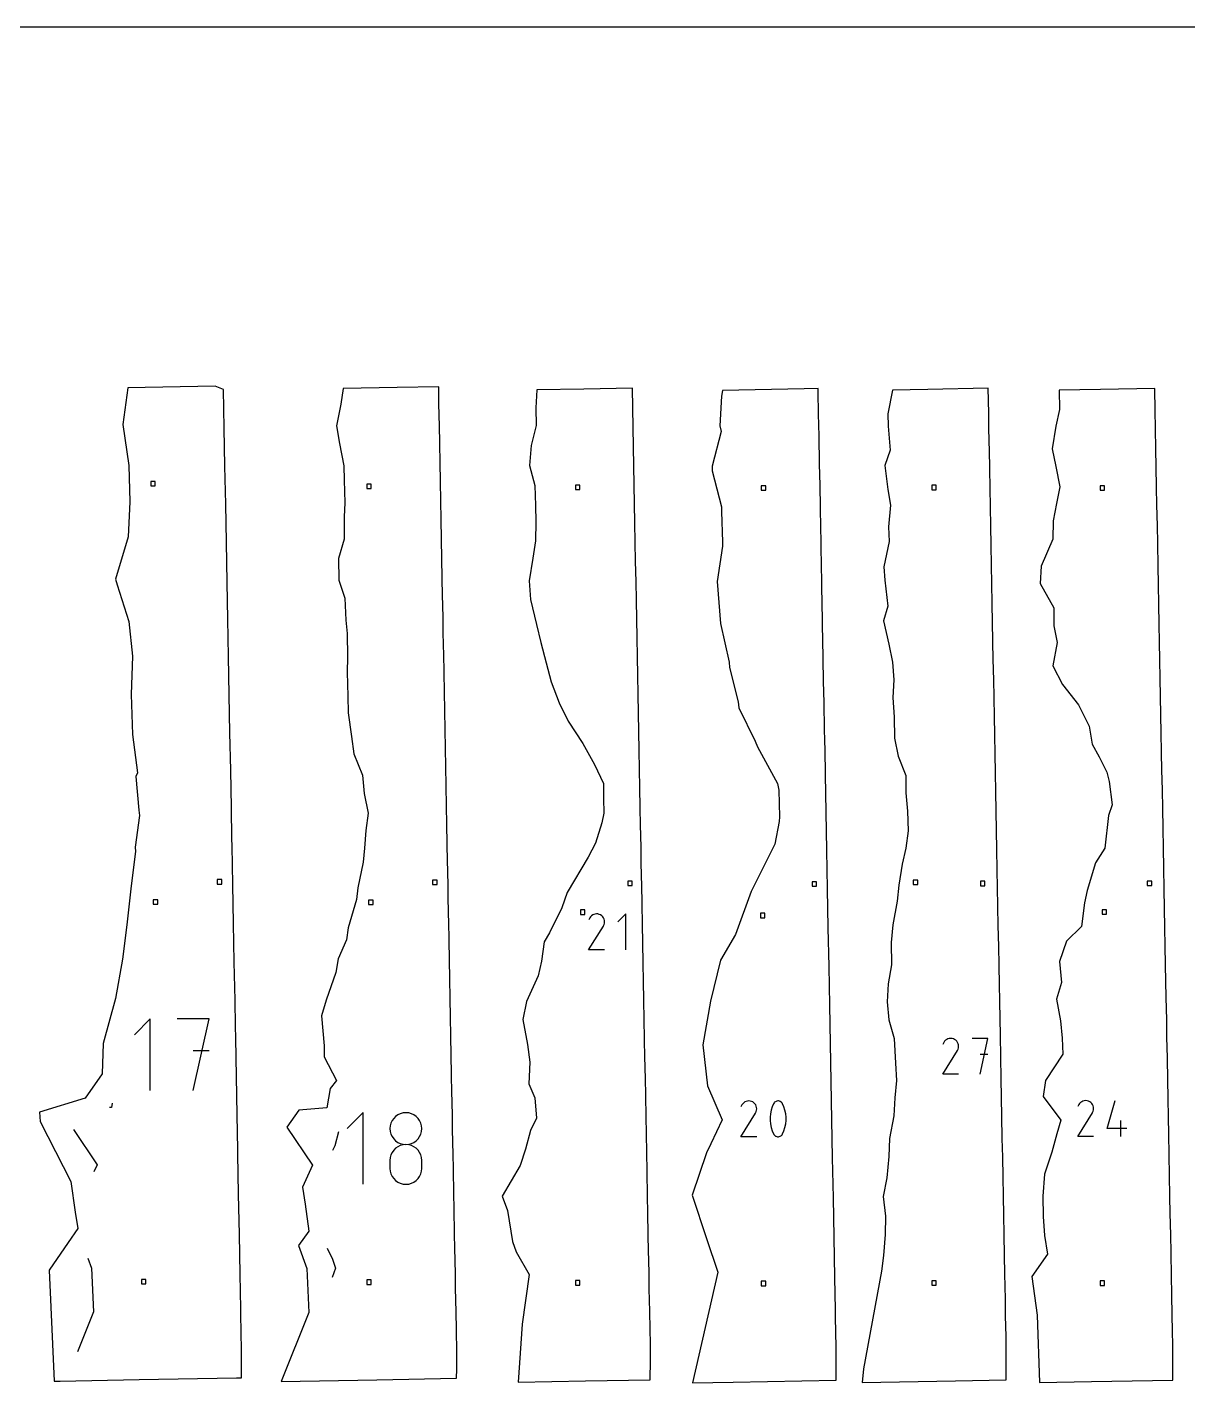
# Model space of a CAD drawing. Extents: x 0 to 24, y 0 to 12.
# Drawn here: x 11.94 to 17.77, y 5.18 to 12 of the extents above; entities that cross this region are included whole.
import ezdxf

# ---------------------------------------------------------------- set-up
doc = ezdxf.new("R2010")
doc.units = 0

msp = doc.modelspace()

# ---------------------------------------------------------------- linework, layer by layer
at = {"layer": 'annotation', "color": 1}
for p, q in [((14.766003, 7.521992), (14.760756, 7.511928)), ((14.770166, 7.527896), (14.766003, 7.521992)), ((14.775162, 7.532824), (14.770166, 7.527896)), ((14.780837, 7.536738), (14.775162, 7.532824)), ((14.78704, 7.539597), (14.780837, 7.536738)), ((14.793619, 7.541362), (14.78704, 7.539597)), ((14.800422, 7.541994), (14.793619, 7.541362)), ((14.807298, 7.541453), (14.800422, 7.541994)), ((14.814093, 7.539699), (14.807298, 7.541453)), ((14.820657, 7.536694), (14.814093, 7.539699)), ((14.826528, 7.532525), (14.820657, 7.536694)), ((14.820657, 7.536694), (14.820657, 7.536694)), ((14.831437, 7.527522), (14.826528, 7.532525)), ((14.835339, 7.521839), (14.831437, 7.527522)), ((14.838193, 7.515629), (14.835339, 7.521839)), ((14.839953, 7.509046), (14.838193, 7.515629)), ((14.840576, 7.502241), (14.839953, 7.509046)), ((14.840019, 7.49537), (14.840576, 7.502241)), ((14.948036, 7.541998), (14.908038, 7.501989)), ((14.948036, 7.36208), (14.948036, 7.541998)), ((14.760643, 7.362079), (14.834479, 7.480945)), ((14.834479, 7.480945), (14.834567, 7.481054)), ((14.834479, 7.480945), (14.834479, 7.480945)), ((14.834567, 7.481054), (14.834652, 7.481164)), ((14.834652, 7.481164), (14.834734, 7.481276)), ((14.834734, 7.481276), (14.834813, 7.481391)), ((14.834813, 7.481391), (14.83489, 7.481509)), ((14.83489, 7.481509), (14.834965, 7.481632)), ((14.834965, 7.481632), (14.83504, 7.481761)), ((14.83504, 7.481761), (14.835115, 7.481896)), ((14.835115, 7.481896), (14.83519, 7.482039)), ((14.83519, 7.482039), (14.838239, 7.488585)), ((14.83519, 7.482039), (14.83519, 7.482039)), ((14.838239, 7.488585), (14.840019, 7.49537)), ((14.840549, 7.362079), (14.760643, 7.362079)), ((12.557517, 7.014138), (12.477437, 6.934036)), ((12.557517, 6.653926), (12.557517, 7.014138)), ((12.852756, 7.014138), (12.692574, 7.014138)), ((12.772676, 6.653926), (12.852756, 7.014138)), ((16.545394, 6.895865), (16.540146, 6.885798)), ((16.549559, 6.90177), (16.545394, 6.895865)), ((16.554555, 6.9067), (16.549559, 6.90177)), ((16.560232, 6.910614), (16.554555, 6.9067)), ((16.566436, 6.913474), (16.560232, 6.910614)), ((16.573017, 6.915239), (16.566436, 6.913474)), ((16.579822, 6.915871), (16.573017, 6.915239)), ((16.586699, 6.91533), (16.579822, 6.915871)), ((16.593496, 6.913576), (16.586699, 6.91533)), ((16.600061, 6.91057), (16.593496, 6.913576)), ((16.605933, 6.9064), (16.600061, 6.91057)), ((16.600061, 6.91057), (16.600061, 6.91057)), ((16.610843, 6.901397), (16.605933, 6.9064)), ((16.614746, 6.895712), (16.610843, 6.901397)), ((16.6176, 6.889501), (16.614746, 6.895712)), ((16.619361, 6.882916), (16.6176, 6.889501)), ((16.767475, 6.915876), (16.68745, 6.915876)), ((16.727468, 6.735917), (16.767475, 6.915876)), ((12.852756, 6.85373), (12.772676, 6.85373)), ((16.540034, 6.735916), (16.613886, 6.854808)), ((16.613886, 6.854808), (16.613974, 6.854918)), ((16.613886, 6.854808), (16.613886, 6.854808)), ((16.613974, 6.854918), (16.614059, 6.855028)), ((16.614059, 6.855028), (16.61414, 6.85514)), ((16.61414, 6.85514), (16.614219, 6.855255)), ((16.614219, 6.855255), (16.614297, 6.855373)), ((16.614297, 6.855373), (16.614372, 6.855496)), ((16.614372, 6.855496), (16.614447, 6.855625)), ((16.614447, 6.855625), (16.614522, 6.85576)), ((16.614522, 6.85576), (16.614597, 6.855903)), ((16.614597, 6.855903), (16.617646, 6.86245)), ((16.614597, 6.855903), (16.614597, 6.855903)), ((16.617646, 6.86245), (16.619427, 6.869237)), ((16.619985, 6.87611), (16.619361, 6.882916)), ((16.619427, 6.869237), (16.619985, 6.87611)), ((16.767475, 6.835737), (16.727468, 6.835737)), ((16.619957, 6.735916), (16.540034, 6.735916)), ((12.362414, 6.568854), (12.352573, 6.568117)), ((12.366363, 6.591221), (12.362414, 6.568854)), ((15.530901, 6.581729), (15.525653, 6.571663)), ((15.535065, 6.587635), (15.530901, 6.581729)), ((15.540062, 6.592564), (15.535065, 6.587635)), ((15.545738, 6.596479), (15.540062, 6.592564)), ((15.551943, 6.599338), (15.545738, 6.596479)), ((15.558523, 6.601104), (15.551943, 6.599338)), ((15.565328, 6.601736), (15.558523, 6.601104)), ((15.572205, 6.601194), (15.565328, 6.601736)), ((15.579002, 6.59944), (15.572205, 6.601194)), ((15.585567, 6.596434), (15.579002, 6.59944)), ((15.591439, 6.592265), (15.585567, 6.596434)), ((15.585567, 6.596434), (15.585567, 6.596434)), ((15.596349, 6.587261), (15.591439, 6.592265)), ((15.600253, 6.581577), (15.596349, 6.587261)), ((15.600103, 6.541768), (15.603152, 6.548315)), ((15.603107, 6.575366), (15.600253, 6.581577)), ((15.604867, 6.56878), (15.603107, 6.575366)), ((15.603152, 6.548315), (15.604934, 6.555102)), ((15.605491, 6.561975), (15.604867, 6.56878)), ((15.604934, 6.555102), (15.605491, 6.561975)), ((15.678148, 6.554576), (15.674699, 6.537546)), ((15.683322, 6.571268), (15.678148, 6.554576)), ((15.69022, 6.58749), (15.683322, 6.571268)), ((15.692543, 6.591353), (15.69022, 6.58749)), ((15.69022, 6.58749), (15.69022, 6.58749)), ((15.695438, 6.594645), (15.692543, 6.591353)), ((15.69881, 6.597334), (15.695438, 6.594645)), ((15.702561, 6.599389), (15.69881, 6.597334)), ((15.706598, 6.600777), (15.702561, 6.599389)), ((15.710822, 6.601466), (15.706598, 6.600777)), ((15.71514, 6.601425), (15.710822, 6.601466)), ((15.719455, 6.600621), (15.71514, 6.601425)), ((15.72367, 6.599024), (15.719455, 6.600621)), ((15.725284, 6.598176), (15.72367, 6.599024)), ((15.72367, 6.599024), (15.72367, 6.599024)), ((15.726833, 6.597202), (15.725284, 6.598176)), ((15.728309, 6.596109), (15.726833, 6.597202)), ((15.729704, 6.594906), (15.728309, 6.596109)), ((15.731012, 6.5936), (15.729704, 6.594906)), ((15.732225, 6.592199), (15.731012, 6.5936)), ((15.733334, 6.590711), (15.732225, 6.592199)), ((15.734334, 6.589142), (15.733334, 6.590711)), ((15.735215, 6.587502), (15.734334, 6.589142)), ((15.742147, 6.571246), (15.735215, 6.587502)), ((15.735215, 6.587502), (15.735215, 6.587502)), ((15.747346, 6.554528), (15.742147, 6.571246)), ((15.750812, 6.537482), (15.747346, 6.554528)), ((17.223976, 6.583042), (17.218729, 6.572977)), ((17.22814, 6.588946), (17.223976, 6.583042)), ((17.233135, 6.593874), (17.22814, 6.588946)), ((17.238811, 6.597788), (17.233135, 6.593874)), ((17.245014, 6.600647), (17.238811, 6.597788)), ((17.251593, 6.602412), (17.245014, 6.600647)), ((17.258397, 6.603044), (17.251593, 6.602412)), ((17.265272, 6.602503), (17.258397, 6.603044)), ((17.272068, 6.600749), (17.265272, 6.602503)), ((17.278632, 6.597744), (17.272068, 6.600749)), ((17.284503, 6.593575), (17.278632, 6.597744)), ((17.278632, 6.597744), (17.278632, 6.597744)), ((17.289411, 6.588572), (17.284503, 6.593575)), ((17.293314, 6.582889), (17.289411, 6.588572)), ((17.293165, 6.543088), (17.296213, 6.549634)), ((17.296168, 6.576679), (17.293314, 6.582889)), ((17.297928, 6.570095), (17.296168, 6.576679)), ((17.296213, 6.549634), (17.297994, 6.556419)), ((17.298551, 6.563291), (17.297928, 6.570095)), ((17.297994, 6.556419), (17.298551, 6.563291)), ((17.366009, 6.463125), (17.405906, 6.603048)), ((13.626999, 6.542728), (13.546937, 6.462643)), ((13.626999, 6.182596), (13.626999, 6.542728)), ((13.763327, 6.476749), (13.762037, 6.462429)), ((13.767047, 6.490241), (13.763327, 6.476749)), ((13.772969, 6.502676), (13.767047, 6.490241)), ((13.780865, 6.513826), (13.772969, 6.502676)), ((13.790508, 6.523462), (13.780865, 6.513826)), ((13.801672, 6.531355), (13.790508, 6.523462)), ((13.814128, 6.537276), (13.801672, 6.531355)), ((13.827649, 6.540997), (13.814128, 6.537276)), ((13.842008, 6.542288), (13.827649, 6.540997)), ((13.856368, 6.540997), (13.842008, 6.542288)), ((13.842008, 6.542288), (13.842008, 6.542288)), ((13.869889, 6.537276), (13.856368, 6.540997)), ((13.882345, 6.531355), (13.869889, 6.537276)), ((13.893509, 6.523462), (13.882345, 6.531355)), ((13.903152, 6.513826), (13.893509, 6.523462)), ((13.911048, 6.502676), (13.903152, 6.513826)), ((13.91697, 6.490241), (13.911048, 6.502676)), ((13.92069, 6.476749), (13.91697, 6.490241)), ((13.92198, 6.462429), (13.92069, 6.476749)), ((15.52554, 6.421782), (15.599392, 6.540673)), ((15.599392, 6.540673), (15.59948, 6.540782)), ((15.599392, 6.540673), (15.599392, 6.540673)), ((15.59948, 6.540782), (15.599565, 6.540893)), ((15.599565, 6.540893), (15.599647, 6.541005)), ((15.599647, 6.541005), (15.599726, 6.541119)), ((15.599726, 6.541119), (15.599803, 6.541238)), ((15.599803, 6.541238), (15.599879, 6.541361)), ((15.599879, 6.541361), (15.599953, 6.54149)), ((15.599953, 6.54149), (15.600028, 6.541625)), ((15.600028, 6.541625), (15.600103, 6.541768)), ((15.600103, 6.541768), (15.600103, 6.541768)), ((15.674699, 6.537546), (15.672975, 6.520312)), ((15.672975, 6.520312), (15.672975, 6.503006)), ((15.672975, 6.503006), (15.674699, 6.485763)), ((15.674699, 6.485763), (15.678148, 6.468715)), ((15.747346, 6.468667), (15.750812, 6.485699)), ((15.752545, 6.520239), (15.750812, 6.537482)), ((15.750812, 6.485699), (15.752545, 6.502934)), ((15.752545, 6.502934), (15.752545, 6.520239)), ((17.218617, 6.423125), (17.292454, 6.541993)), ((17.292454, 6.541993), (17.292542, 6.542103)), ((17.292454, 6.541993), (17.292454, 6.541993)), ((17.292542, 6.542103), (17.292627, 6.542213)), ((17.292627, 6.542213), (17.292708, 6.542325)), ((17.292708, 6.542325), (17.292787, 6.54244)), ((17.292787, 6.54244), (17.292865, 6.542558)), ((17.292865, 6.542558), (17.29294, 6.542681)), ((17.29294, 6.542681), (17.293015, 6.54281)), ((17.293015, 6.54281), (17.29309, 6.542945)), ((17.29309, 6.542945), (17.293165, 6.543088)), ((17.293165, 6.543088), (17.293165, 6.543088)), ((17.435964, 6.423126), (17.435964, 6.503034)), ((12.172269, 6.457743), (12.29012, 6.28071)), ((13.503675, 6.445645), (13.485079, 6.376068)), ((13.762037, 6.462429), (13.762037, 6.462429)), ((13.762037, 6.462429), (13.763328, 6.448042)), ((13.763328, 6.448042), (13.76705, 6.434498)), ((13.76705, 6.434498), (13.772974, 6.422023)), ((13.772974, 6.422023), (13.780872, 6.410845)), ((13.780872, 6.410845), (13.790518, 6.40119)), ((13.893499, 6.40119), (13.903145, 6.410845)), ((13.903145, 6.410845), (13.911043, 6.422023)), ((13.911043, 6.422023), (13.916967, 6.434498)), ((13.916967, 6.434498), (13.920689, 6.448042)), ((13.920689, 6.448042), (13.92198, 6.462429)), ((13.92198, 6.462429), (13.92198, 6.462429)), ((15.605464, 6.421782), (15.52554, 6.421782)), ((15.678148, 6.468715), (15.683322, 6.451994)), ((15.683322, 6.451994), (15.69022, 6.435736)), ((15.69022, 6.435736), (15.69022, 6.435736)), ((15.69022, 6.435736), (15.691099, 6.434098)), ((15.691099, 6.434098), (15.692091, 6.432538)), ((15.692091, 6.432538), (15.693192, 6.431058)), ((15.693192, 6.431058), (15.694399, 6.429665)), ((15.694399, 6.429665), (15.695707, 6.428363)), ((15.695707, 6.428363), (15.697112, 6.427156)), ((15.697112, 6.427156), (15.69861, 6.42605)), ((15.69861, 6.42605), (15.700196, 6.425048)), ((15.700196, 6.425048), (15.701867, 6.424157)), ((15.701867, 6.424157), (15.701867, 6.424157)), ((15.701867, 6.424157), (15.706049, 6.422593)), ((15.706049, 6.422593), (15.710339, 6.421816)), ((15.710339, 6.421816), (15.714638, 6.421795)), ((15.714638, 6.421795), (15.718851, 6.422496)), ((15.718851, 6.422496), (15.722879, 6.42389)), ((15.722879, 6.42389), (15.726627, 6.425943)), ((15.726627, 6.425943), (15.729997, 6.428625)), ((15.729997, 6.428625), (15.732892, 6.431903)), ((15.732892, 6.431903), (15.735215, 6.435747)), ((15.735215, 6.435747), (15.742147, 6.451972)), ((15.735215, 6.435747), (15.735215, 6.435747)), ((15.742147, 6.451972), (15.747346, 6.468667)), ((17.298524, 6.423125), (17.218617, 6.423125)), ((17.46591, 6.463125), (17.366009, 6.463125)), ((13.485079, 6.376068), (13.473392, 6.351823)), ((13.772969, 6.342673), (13.767047, 6.330202)), ((13.780865, 6.353848), (13.772969, 6.342673)), ((13.790508, 6.363501), (13.780865, 6.353848)), ((13.801672, 6.371404), (13.790508, 6.363501)), ((13.790518, 6.40119), (13.801682, 6.393285)), ((13.814128, 6.377331), (13.801672, 6.371404)), ((13.801682, 6.393285), (13.814137, 6.387358)), ((13.827649, 6.381053), (13.814128, 6.377331)), ((13.814137, 6.387358), (13.827655, 6.383636)), ((13.842008, 6.382344), (13.827649, 6.381053)), ((13.827655, 6.383636), (13.842008, 6.382344)), ((13.842008, 6.382344), (13.856362, 6.383636)), ((13.856368, 6.381054), (13.842008, 6.382344)), ((13.842008, 6.382344), (13.842008, 6.382344)), ((13.842008, 6.382344), (13.842008, 6.382344)), ((13.856362, 6.383636), (13.86988, 6.387358)), ((13.869889, 6.377333), (13.856368, 6.381054)), ((13.86988, 6.387358), (13.882335, 6.393285)), ((13.882345, 6.371409), (13.869889, 6.377333)), ((13.882335, 6.393285), (13.893499, 6.40119)), ((13.893509, 6.363509), (13.882345, 6.371409)), ((13.903152, 6.353857), (13.893509, 6.363509)), ((13.911048, 6.342683), (13.903152, 6.353857)), ((13.91697, 6.330211), (13.911048, 6.342683)), ((12.29012, 6.28071), (12.273754, 6.244699)), ((13.763327, 6.316663), (13.762037, 6.302283)), ((13.762037, 6.302283), (13.762037, 6.262444)), ((13.767047, 6.330202), (13.763327, 6.316663)), ((13.92069, 6.316669), (13.91697, 6.330211)), ((13.92198, 6.302283), (13.92069, 6.316669)), ((13.92198, 6.262444), (13.92198, 6.302283)), ((13.92198, 6.302283), (13.92198, 6.302283)), ((13.762037, 6.262444), (13.762037, 6.262444)), ((13.762037, 6.262444), (13.763328, 6.248064)), ((13.763328, 6.248064), (13.76705, 6.234541)), ((13.76705, 6.234541), (13.772974, 6.222096)), ((13.772974, 6.222096), (13.780872, 6.210953)), ((13.780872, 6.210953), (13.790518, 6.201336)), ((13.893499, 6.201336), (13.903145, 6.210953)), ((13.903145, 6.210953), (13.911043, 6.222096)), ((13.911043, 6.222096), (13.916967, 6.234541)), ((13.916967, 6.234541), (13.920689, 6.248064)), ((13.920689, 6.248064), (13.92198, 6.262444)), ((13.790518, 6.201336), (13.801682, 6.193467)), ((13.801682, 6.193467), (13.814137, 6.18757)), ((13.814137, 6.18757), (13.827655, 6.183868)), ((13.827655, 6.183868), (13.842008, 6.182585)), ((13.842008, 6.182585), (13.856362, 6.183868)), ((13.842008, 6.182585), (13.842008, 6.182585)), ((13.856362, 6.183868), (13.86988, 6.18757)), ((13.86988, 6.18757), (13.882335, 6.193467)), ((13.882335, 6.193467), (13.893499, 6.201336)), ((12.243562, 5.811985), (12.261834, 5.760712)), ((13.446668, 5.861365), (13.472784, 5.806571)), ((13.472784, 5.806571), (13.48784, 5.760154)), ((12.261834, 5.760712), (12.272329, 5.541043)), ((13.48784, 5.760154), (13.47106, 5.714459)), ((12.272329, 5.541043), (12.191894, 5.340577))]:
    msp.add_line(p, q, dxfattribs=at)
at = {"layer": 'boundary', "color": 5}
for p, q in [((12.444895, 10.186096), (12.418829, 10.001535)), ((12.883851, 10.194355), (12.444895, 10.186096)), ((12.925582, 10.178452), (12.883851, 10.194355)), ((12.929242, 9.983708), (12.925582, 10.178452)), ((13.527175, 10.182914), (13.515512, 10.104647)), ((13.798847, 10.188025), (13.527175, 10.182914)), ((14.006854, 10.191939), (13.798847, 10.188025)), ((14.008468, 10.10604), (14.006854, 10.191939)), ((14.499497, 10.175871), (14.494809, 10.08655)), ((14.73572, 10.180315), (14.499497, 10.175871)), ((14.980445, 10.18492), (14.73572, 10.180315)), ((14.982298, 10.08633), (14.980445, 10.18492)), ((15.433693, 10.173468), (15.427438, 10.143862)), ((15.843156, 10.181172), (15.433693, 10.173468)), ((15.914156, 10.182508), (15.843156, 10.181172)), ((15.914708, 10.153172), (15.914156, 10.182508)), ((16.287979, 10.175198), (16.264477, 10.055697)), ((16.464566, 10.17852), (16.287979, 10.175198)), ((16.768675, 10.184242), (16.464566, 10.17852)), ((16.77104, 10.058394), (16.768675, 10.184242)), ((17.332876, 10.177983), (17.125378, 10.174079)), ((17.125378, 10.174079), (17.127648, 10.078216)), ((17.60593, 10.18312), (17.332876, 10.177983)), ((17.608025, 10.071647), (17.60593, 10.18312)), ((13.515512, 10.104647), (13.492644, 9.996246)), ((14.010576, 9.993882), (14.008468, 10.10604)), ((15.427438, 10.143862), (15.419895, 9.995088)), ((15.917865, 9.985174), (15.914708, 10.153172)), ((14.494809, 10.08655), (14.496307, 9.997036)), ((14.984146, 9.987963), (14.982298, 10.08633)), ((16.264477, 10.055697), (16.265797, 9.993981)), ((16.772458, 9.982946), (16.77104, 10.058394)), ((17.127648, 10.078216), (17.10923, 9.994152)), ((17.609676, 9.983772), (17.608025, 10.071647)), ((12.418829, 10.001535), (12.449794, 9.796142)), ((12.932818, 9.793374), (12.929242, 9.983708)), ((13.492644, 9.996246), (13.507696, 9.906787)), ((14.012106, 9.912448), (14.010576, 9.993882)), ((14.496307, 9.997036), (14.471214, 9.896126)), ((14.98596, 9.891446), (14.984146, 9.987963)), ((15.425909, 9.967033), (15.380881, 9.792528)), ((15.419895, 9.995088), (15.425909, 9.967033)), ((15.918368, 9.958379), (15.917865, 9.985174)), ((15.921551, 9.789), (15.918368, 9.958379)), ((16.265797, 9.993981), (16.276267, 9.873027)), ((16.774686, 9.864381), (16.772458, 9.982946)), ((17.10923, 9.994152), (17.090149, 9.880698)), ((17.611704, 9.875878), (17.609676, 9.983772)), ((13.507696, 9.906787), (13.53079, 9.794684)), ((14.01414, 9.804207), (14.012106, 9.912448)), ((14.471214, 9.896126), (14.462923, 9.796257)), ((14.987824, 9.792228), (14.98596, 9.891446)), ((16.276267, 9.873027), (16.249209, 9.795697)), ((16.776109, 9.788618), (16.774686, 9.864381)), ((17.090149, 9.880698), (17.108232, 9.79083)), ((17.613303, 9.790797), (17.611704, 9.875878)), ((12.449794, 9.796142), (12.45411, 9.613303)), ((12.936418, 9.601837), (12.932818, 9.793374)), ((13.53079, 9.794684), (13.531977, 9.721836)), ((14.015689, 9.721763), (14.01414, 9.804207)), ((14.462923, 9.796257), (14.489372, 9.69513)), ((14.989552, 9.700319), (14.987824, 9.792228)), ((15.380881, 9.792528), (15.381425, 9.769537)), ((15.381425, 9.769537), (15.428756, 9.58878)), ((15.922008, 9.764665), (15.921551, 9.789)), ((15.925103, 9.599972), (15.922008, 9.764665)), ((16.249209, 9.795697), (16.264093, 9.676239)), ((16.778298, 9.672157), (16.776109, 9.788618)), ((17.108232, 9.79083), (17.12892, 9.688543)), ((17.615277, 9.685759), (17.613303, 9.790797)), ((13.531977, 9.721836), (13.5346, 9.607844)), ((14.017757, 9.611712), (14.015689, 9.721763)), ((14.489372, 9.69513), (14.493181, 9.5948)), ((14.991404, 9.60175), (14.989552, 9.700319)), ((17.12892, 9.688543), (17.112267, 9.605801)), ((17.616919, 9.598334), (17.615277, 9.685759)), ((12.45411, 9.613303), (12.446152, 9.438338)), ((14.01928, 9.530677), (14.017757, 9.611712)), ((16.264093, 9.676239), (16.276942, 9.59685)), ((16.779689, 9.598109), (16.778298, 9.672157)), ((12.940008, 9.410782), (12.936418, 9.601837)), ((13.5346, 9.607844), (13.531079, 9.537815)), ((14.493181, 9.5948), (14.495366, 9.512354)), ((14.99315, 9.508814), (14.991404, 9.60175)), ((15.428756, 9.58878), (15.428959, 9.565293)), ((15.428959, 9.565293), (15.432803, 9.410963)), ((15.925576, 9.574804), (15.925103, 9.599972)), ((15.928719, 9.407552), (15.925576, 9.574804)), ((16.276942, 9.59685), (16.268007, 9.487779)), ((16.781898, 9.480555), (16.779689, 9.598109)), ((17.112267, 9.605801), (17.094577, 9.5178)), ((17.618905, 9.492669), (17.616919, 9.598334)), ((13.531079, 9.537815), (13.531713, 9.425306)), ((14.021372, 9.419321), (14.01928, 9.530677)), ((14.495366, 9.512354), (14.493647, 9.417323)), ((14.995021, 9.409264), (14.99315, 9.508814)), ((16.268007, 9.487779), (16.270905, 9.414602)), ((16.783321, 9.404868), (16.781898, 9.480555)), ((17.094577, 9.5178), (17.09272, 9.426602)), ((17.620547, 9.405305), (17.618905, 9.492669)), ((12.446152, 9.438338), (12.382857, 9.224147)), ((12.943811, 9.208411), (12.940008, 9.410782)), ((13.531713, 9.425306), (13.50324, 9.328382)), ((14.022979, 9.333843), (14.021372, 9.419321)), ((14.493647, 9.417323), (14.480641, 9.329848)), ((14.996788, 9.315233), (14.995021, 9.409264)), ((15.432803, 9.410963), (15.43316, 9.390856)), ((15.929177, 9.383213), (15.928719, 9.407552)), ((16.270905, 9.414602), (16.243431, 9.286385)), ((17.09272, 9.426602), (17.034827, 9.290836)), ((15.43316, 9.390856), (15.405817, 9.213542)), ((15.932429, 9.210156), (15.929177, 9.383213)), ((16.785559, 9.285762), (16.783321, 9.404868)), ((17.622755, 9.287794), (17.620547, 9.405305)), ((13.50324, 9.328382), (13.50516, 9.218893)), ((14.025043, 9.224007), (14.022979, 9.333843)), ((14.480641, 9.329848), (14.461358, 9.216507)), ((14.998726, 9.212112), (14.996788, 9.315233)), ((16.243431, 9.286385), (16.248954, 9.220057)), ((16.786965, 9.210943), (16.785559, 9.285762)), ((17.034827, 9.290836), (17.029838, 9.203641)), ((17.624407, 9.199867), (17.622755, 9.287794)), ((12.382857, 9.224147), (12.390729, 9.196208)), ((12.94727, 9.024294), (12.943811, 9.208411)), ((13.50516, 9.218893), (13.535769, 9.129796)), ((14.026521, 9.145345), (14.025043, 9.224007)), ((14.461358, 9.216507), (14.46909, 9.122264)), ((15.000449, 9.120427), (14.998726, 9.212112)), ((15.405817, 9.213542), (15.42285, 9.002223)), ((15.932839, 9.188327), (15.932429, 9.210156)), ((16.248954, 9.220057), (16.263791, 9.088958)), ((16.789169, 9.093646), (16.786965, 9.210943)), ((17.029838, 9.203641), (17.098678, 9.079944)), ((12.390729, 9.196208), (12.450142, 9.012222)), ((14.028632, 9.033007), (14.026521, 9.145345)), ((15.936027, 9.018637), (15.932839, 9.188327)), ((17.626371, 9.095344), (17.624407, 9.199867)), ((13.535769, 9.129796), (13.540302, 9.01886)), ((14.46909, 9.122264), (14.498157, 8.997319)), ((15.002315, 9.021103), (15.000449, 9.120427)), ((16.263791, 9.088958), (16.241601, 9.015209)), ((16.790648, 9.014923), (16.789169, 9.093646)), ((17.098678, 9.079944), (17.098603, 8.989835)), ((17.628169, 8.999668), (17.626371, 9.095344)), ((12.450142, 9.012222), (12.467567, 8.836964)), ((12.950824, 8.835218), (12.94727, 9.024294)), ((13.540302, 9.01886), (13.546849, 8.952351)), ((14.03009, 8.955437), (14.028632, 9.033007)), ((14.498157, 8.997319), (14.520618, 8.906147)), ((15.003961, 8.933539), (15.002315, 9.021103)), ((15.42285, 9.002223), (15.467264, 8.806607)), ((15.936428, 8.997309), (15.936027, 9.018637)), ((15.939531, 8.83218), (15.936428, 8.997309)), ((16.241601, 9.015209), (16.268887, 8.89763)), ((16.792704, 8.905557), (16.790648, 9.014923)), ((17.629931, 8.905922), (17.628169, 8.999668)), ((13.546849, 8.952351), (13.548285, 8.832454)), ((14.032229, 8.841582), (14.03009, 8.955437)), ((15.005854, 8.832802), (15.003961, 8.933539)), ((17.098603, 8.989835), (17.115879, 8.905764)), ((14.520618, 8.906147), (14.547419, 8.80368)), ((16.268887, 8.89763), (16.287435, 8.808226)), ((16.794238, 8.823873), (16.792704, 8.905557)), ((17.115879, 8.905764), (17.093893, 8.789251)), ((17.631521, 8.821312), (17.629931, 8.905922)), ((12.467567, 8.836964), (12.462095, 8.644894)), ((12.954432, 8.643206), (12.950824, 8.835218)), ((13.548285, 8.832454), (13.546412, 8.757404)), ((14.033694, 8.763627), (14.032229, 8.841582)), ((14.547419, 8.80368), (14.571704, 8.709348)), ((15.007541, 8.742993), (15.005854, 8.832802)), ((15.467264, 8.806607), (15.467972, 8.780766)), ((15.939948, 8.809986), (15.939531, 8.83218)), ((15.943108, 8.641864), (15.939948, 8.809986)), ((16.287435, 8.808226), (16.294389, 8.719327)), ((16.796265, 8.716051), (16.794238, 8.823873)), ((17.633358, 8.723561), (17.631521, 8.821312)), ((13.546412, 8.757404), (13.549822, 8.636503)), ((14.035832, 8.649866), (14.033694, 8.763627)), ((15.009404, 8.643867), (15.007541, 8.742993)), ((15.467972, 8.780766), (15.511765, 8.608654)), ((17.093893, 8.789251), (17.141826, 8.695304)), ((14.571704, 8.709348), (14.612802, 8.603072)), ((16.294389, 8.719327), (16.289009, 8.63021)), ((16.797778, 8.635517), (16.796265, 8.716051)), ((17.141826, 8.695304), (17.222069, 8.59234)), ((17.634963, 8.638124), (17.633358, 8.723561)), ((12.462095, 8.644894), (12.468282, 8.443363)), ((12.958024, 8.452034), (12.954432, 8.643206)), ((13.549822, 8.636503), (13.55261, 8.552576)), ((14.037276, 8.573002), (14.035832, 8.649866)), ((14.612802, 8.603072), (14.657704, 8.510143)), ((15.011084, 8.554445), (15.009404, 8.643867)), ((15.511765, 8.608654), (15.515719, 8.577915)), ((15.943521, 8.619848), (15.943108, 8.641864)), ((15.946664, 8.452613), (15.943521, 8.619848)), ((16.289009, 8.63021), (16.295337, 8.531131)), ((16.79982, 8.526851), (16.797778, 8.635517)), ((17.222069, 8.59234), (17.275466, 8.486076)), ((17.636834, 8.538574), (17.634963, 8.638124)), ((13.55261, 8.552576), (13.568457, 8.434007)), ((14.039416, 8.459117), (14.037276, 8.573002)), ((15.012941, 8.455617), (15.011084, 8.554445)), ((15.515719, 8.577915), (15.59808, 8.41006)), ((16.295337, 8.531131), (16.297093, 8.42475)), ((16.801296, 8.448296), (16.79982, 8.526851)), ((17.63844, 8.453092), (17.636834, 8.538574)), ((12.96154, 8.264916), (12.958024, 8.452034)), ((14.040813, 8.384782), (14.039416, 8.459117)), ((14.657704, 8.510143), (14.731314, 8.39928)), ((15.014607, 8.367001), (15.012941, 8.455617)), ((15.94706, 8.431563), (15.946664, 8.452613)), ((17.275466, 8.486076), (17.291125, 8.394801)), ((17.640323, 8.352927), (17.63844, 8.453092)), ((12.468282, 8.443363), (12.493989, 8.251541)), ((13.568457, 8.434007), (13.58043, 8.346002)), ((14.042944, 8.271389), (14.040813, 8.384782)), ((14.731314, 8.39928), (14.790761, 8.292799)), ((15.59808, 8.41006), (15.608931, 8.382586)), ((15.950221, 8.26333), (15.94706, 8.431563)), ((16.297093, 8.42475), (16.316215, 8.334856)), ((16.803365, 8.3382), (16.801296, 8.448296)), ((17.291125, 8.394801), (17.326411, 8.330914)), ((13.58043, 8.346002), (13.623591, 8.239153)), ((15.016496, 8.266447), (15.014607, 8.367001)), ((15.608931, 8.382586), (15.71006, 8.197154)), ((16.316215, 8.334856), (16.354626, 8.237806)), ((16.80485, 8.259153), (16.803365, 8.3382)), ((17.326411, 8.330914), (17.364266, 8.253813)), ((17.641969, 8.265329), (17.640323, 8.352927)), ((12.493989, 8.251541), (12.485173, 8.231816)), ((12.965121, 8.074399), (12.96154, 8.264916)), ((14.044337, 8.197238), (14.042944, 8.271389)), ((14.790761, 8.292799), (14.83439, 8.197452)), ((15.018147, 8.17858), (15.016496, 8.266447)), ((15.950605, 8.242909), (15.950221, 8.26333)), ((16.806937, 8.148124), (16.80485, 8.259153)), ((17.364266, 8.253813), (17.376855, 8.20744)), ((17.643853, 8.165074), (17.641969, 8.265329)), ((12.485173, 8.231816), (12.500426, 8.063061)), ((13.623591, 8.239153), (13.632876, 8.147446)), ((14.046654, 8.073976), (14.044337, 8.197238)), ((14.83439, 8.197452), (14.835523, 8.121247)), ((15.71006, 8.197154), (15.717036, 8.163936)), ((15.95417, 8.053184), (15.950605, 8.242909)), ((16.354626, 8.237806), (16.354341, 8.149999)), ((17.376855, 8.20744), (17.391168, 8.09104)), ((13.632876, 8.147446), (13.652686, 8.047516)), ((14.835523, 8.121247), (14.837443, 8.047574)), ((15.020125, 8.073328), (15.018147, 8.17858)), ((15.717036, 8.163936), (15.720144, 8.029778)), ((16.354341, 8.149999), (16.362523, 8.058237)), ((16.808458, 8.067206), (16.806937, 8.148124)), ((17.645595, 8.072351), (17.643853, 8.165074)), ((12.500426, 8.063061), (12.50358, 8.03727)), ((12.968028, 7.91969), (12.965121, 8.074399)), ((13.652686, 8.047516), (13.640456, 7.961499)), ((14.047986, 8.003092), (14.046654, 8.073976)), ((14.837443, 8.047574), (14.827013, 8.00005)), ((15.021704, 7.989328), (15.020125, 8.073328)), ((15.957747, 7.862831), (15.95417, 8.053184)), ((16.362523, 8.058237), (16.36675, 7.958872)), ((16.81056, 7.955296), (16.808458, 8.067206)), ((17.391168, 8.09104), (17.373226, 8.036097)), ((17.647477, 7.972183), (17.645595, 8.072351)), ((12.50358, 8.03727), (12.480754, 7.877336)), ((14.050214, 7.884517), (14.047986, 8.003092)), ((14.827013, 8.00005), (14.795528, 7.897003)), ((15.023796, 7.878014), (15.021704, 7.989328)), ((15.718801, 8.006867), (15.696605, 7.891687)), ((15.720144, 8.029778), (15.718801, 8.006867)), ((17.373226, 8.036097), (17.354305, 7.872616)), ((12.968686, 7.884686), (12.968028, 7.91969)), ((13.640456, 7.961499), (13.634059, 7.873041)), ((16.36675, 7.958872), (16.354486, 7.872755)), ((16.812114, 7.872618), (16.81056, 7.955296)), ((17.649348, 7.872661), (17.647477, 7.972183)), ((12.483894, 7.855067), (12.460609, 7.682375)), ((12.480754, 7.877336), (12.483894, 7.855067)), ((12.972357, 7.689281), (12.968686, 7.884686)), ((13.634059, 7.873041), (13.627299, 7.802292)), ((14.051497, 7.816213), (14.050214, 7.884517)), ((14.795528, 7.897003), (14.75885, 7.827805)), ((15.025334, 7.79615), (15.023796, 7.878014)), ((15.696605, 7.891687), (15.576599, 7.653886)), ((15.961404, 7.668187), (15.957747, 7.862831)), ((16.354486, 7.872755), (16.336178, 7.791695)), ((16.814249, 7.759014), (16.812114, 7.872618)), ((17.354305, 7.872616), (17.30708, 7.797988)), ((17.651222, 7.772895), (17.649348, 7.872661)), ((13.627299, 7.802292), (13.60063, 7.673775)), ((14.053931, 7.686694), (14.051497, 7.816213)), ((14.75885, 7.827805), (14.652744, 7.649447)), ((15.027532, 7.679159), (15.025334, 7.79615)), ((16.336178, 7.791695), (16.32029, 7.686477)), ((17.30708, 7.797988), (17.266732, 7.658849)), ((17.653234, 7.665845), (17.651222, 7.772895)), ((16.815761, 7.678559), (16.814249, 7.759014)), ((12.460609, 7.682375), (12.439694, 7.48745)), ((12.976034, 7.493644), (12.972357, 7.689281)), ((13.60063, 7.673775), (13.59433, 7.61387)), ((14.055166, 7.621001), (14.053931, 7.686694)), ((14.652744, 7.649447), (14.625219, 7.572892)), ((15.029014, 7.60031), (15.027532, 7.679159)), ((15.576599, 7.653886), (15.499014, 7.438093)), ((15.965082, 7.472483), (15.961404, 7.668187)), ((16.32029, 7.686477), (16.31124, 7.606059)), ((16.817659, 7.577546), (16.815761, 7.678559)), ((17.266732, 7.658849), (17.253199, 7.598328)), ((17.65503, 7.570246), (17.653234, 7.665845)), ((13.59433, 7.61387), (13.551173, 7.471127)), ((14.057639, 7.489404), (14.055166, 7.621001)), ((14.625219, 7.572892), (14.563425, 7.446192)), ((15.031261, 7.480725), (15.029014, 7.60031)), ((16.31124, 7.606059), (16.288816, 7.487599)), ((16.819434, 7.483104), (16.817659, 7.577546)), ((17.253199, 7.598328), (17.236924, 7.47821)), ((17.656893, 7.471128), (17.65503, 7.570246)), ((12.439694, 7.48745), (12.418513, 7.315096)), ((12.979679, 7.299687), (12.976034, 7.493644)), ((13.551173, 7.471127), (13.543786, 7.411961)), ((14.058852, 7.42483), (14.057639, 7.489404)), ((14.563425, 7.446192), (14.537541, 7.401445)), ((15.032676, 7.405434), (15.031261, 7.480725)), ((15.499014, 7.438093), (15.42259, 7.308859)), ((15.968758, 7.276878), (15.965082, 7.472483)), ((16.288816, 7.487599), (16.281183, 7.397349)), ((16.821396, 7.378696), (16.819434, 7.483104)), ((17.236924, 7.47821), (17.162702, 7.405359)), ((17.658584, 7.381161), (17.656893, 7.471128)), ((13.543786, 7.411961), (13.502516, 7.315621)), ((14.06129, 7.29512), (14.058852, 7.42483)), ((14.537541, 7.401445), (14.523976, 7.304981)), ((15.034912, 7.286429), (15.032676, 7.405434)), ((16.281183, 7.397349), (16.281802, 7.28581)), ((16.823186, 7.283431), (16.821396, 7.378696)), ((17.162702, 7.405359), (17.127077, 7.302853)), ((17.660382, 7.28544), (17.658584, 7.381161)), ((12.418513, 7.315096), (12.381981, 7.11619)), ((12.983284, 7.107842), (12.979679, 7.299687)), ((13.502516, 7.315621), (13.490675, 7.247916)), ((14.06251, 7.230192), (14.06129, 7.29512)), ((14.523976, 7.304981), (14.507394, 7.231258)), ((15.42259, 7.308859), (15.37352, 7.102465)), ((17.127077, 7.302853), (17.13774, 7.196928)), ((13.490675, 7.247916), (13.440843, 7.108555)), ((14.064888, 7.10363), (14.06251, 7.230192)), ((14.507394, 7.231258), (14.448691, 7.102036)), ((15.036312, 7.21193), (15.034912, 7.286429)), ((15.972385, 7.083855), (15.968758, 7.276878)), ((16.281802, 7.28581), (16.266171, 7.191101)), ((16.825032, 7.18517), (16.823186, 7.283431)), ((17.66193, 7.203073), (17.660382, 7.28544)), ((15.038428, 7.099326), (15.036312, 7.21193)), ((16.266171, 7.191101), (16.261637, 7.099929)), ((16.826539, 7.10498), (16.825032, 7.18517)), ((17.13774, 7.196928), (17.111296, 7.113328)), ((17.663446, 7.122395), (17.66193, 7.203073)), ((12.381981, 7.11619), (12.320267, 6.889853)), ((12.985724, 6.977973), (12.983284, 7.107842)), ((13.440843, 7.108555), (13.418445, 7.029752)), ((14.066137, 7.037183), (14.064888, 7.10363)), ((14.448691, 7.102036), (14.4306, 7.011281)), ((15.039923, 7.019764), (15.038428, 7.099326)), ((15.37352, 7.102465), (15.333678, 6.884476)), ((16.261637, 7.099929), (16.269408, 7.010063)), ((16.828279, 7.012373), (16.826539, 7.10498)), ((17.111296, 7.113328), (17.132274, 7.004515)), ((17.665564, 7.009712), (17.663446, 7.122395)), ((13.418445, 7.029752), (13.431975, 6.879102)), ((14.068466, 6.913218), (14.066137, 7.037183)), ((15.976013, 6.89079), (15.972385, 7.083855)), ((12.986875, 6.916713), (12.985724, 6.977973)), ((14.4306, 7.011281), (14.453239, 6.885444)), ((15.042058, 6.906186), (15.039923, 7.019764)), ((16.269408, 7.010063), (16.296648, 6.914803)), ((16.829761, 6.933534), (16.828279, 7.012373)), ((17.132274, 7.004515), (17.140087, 6.916941)), ((17.667208, 6.922204), (17.665564, 7.009712)), ((12.320267, 6.889853), (12.316426, 6.737653)), ((12.990486, 6.724571), (12.986875, 6.916713)), ((14.069749, 6.844957), (14.068466, 6.913218)), ((14.453239, 6.885444), (14.464272, 6.796846)), ((15.043584, 6.824988), (15.042058, 6.906186)), ((15.333678, 6.884476), (15.358329, 6.677304)), ((15.979622, 6.698761), (15.976013, 6.89079)), ((16.296648, 6.914803), (16.30205, 6.792245)), ((16.831893, 6.820092), (16.829761, 6.933534)), ((17.140087, 6.916941), (17.143734, 6.837198)), ((17.669155, 6.81858), (17.667208, 6.922204)), ((13.431975, 6.879102), (13.430763, 6.823722)), ((13.430763, 6.823722), (13.493329, 6.705016)), ((14.072052, 6.722398), (14.069749, 6.844957)), ((15.045703, 6.712188), (15.043584, 6.824988)), ((16.83385, 6.715945), (16.831893, 6.820092)), ((17.143734, 6.837198), (17.055997, 6.704745)), ((17.67128, 6.70552), (17.669155, 6.81858)), ((14.464272, 6.796846), (14.459926, 6.687499)), ((16.30205, 6.792245), (16.307259, 6.703667)), ((12.316426, 6.737653), (12.229503, 6.61535)), ((12.994121, 6.531143), (12.990486, 6.724571)), ((13.493329, 6.705016), (13.461743, 6.664811)), ((14.073365, 6.652531), (14.072052, 6.722398)), ((14.459926, 6.687499), (14.49087, 6.616971)), ((15.047194, 6.632852), (15.045703, 6.712188)), ((15.983233, 6.506582), (15.979622, 6.698761)), ((16.307259, 6.703667), (16.299553, 6.617589)), ((16.835703, 6.617351), (16.83385, 6.715945)), ((17.055997, 6.704745), (17.044377, 6.623505)), ((17.672941, 6.617118), (17.67128, 6.70552)), ((12.229503, 6.61535), (12.00099, 6.545809)), ((13.461743, 6.664811), (13.444396, 6.566553)), ((14.075681, 6.529282), (14.073365, 6.652531)), ((14.49087, 6.616971), (14.498204, 6.515)), ((15.049358, 6.517695), (15.047194, 6.632852)), ((15.358329, 6.677304), (15.431644, 6.50668)), ((16.299553, 6.617589), (16.294412, 6.526376)), ((16.837441, 6.524839), (16.835703, 6.617351)), ((17.044377, 6.623505), (17.134324, 6.505544)), ((17.674836, 6.516304), (17.672941, 6.617118)), ((12.00099, 6.545809), (12.004434, 6.497556)), ((13.304307, 6.556055), (13.244441, 6.470177)), ((13.444396, 6.566553), (13.304307, 6.556055)), ((12.004434, 6.497556), (12.158397, 6.196502)), ((12.997401, 6.356575), (12.994121, 6.531143)), ((14.077009, 6.458609), (14.075681, 6.529282)), ((14.498204, 6.515), (14.468908, 6.453366)), ((15.050803, 6.440786), (15.049358, 6.517695)), ((15.431644, 6.50668), (15.374841, 6.386661)), ((15.986835, 6.314909), (15.983233, 6.506582)), ((16.294412, 6.526376), (16.272183, 6.412804)), ((16.839546, 6.412835), (16.837441, 6.524839)), ((17.134324, 6.505544), (17.112907, 6.436649)), ((17.67632, 6.437293), (17.674836, 6.516304)), ((13.244441, 6.470177), (13.372101, 6.278407)), ((14.079379, 6.332478), (14.077009, 6.458609)), ((14.468908, 6.453366), (14.443518, 6.359556)), ((15.052754, 6.336959), (15.050803, 6.440786)), ((16.272183, 6.412804), (16.269303, 6.322331)), ((16.841326, 6.318126), (16.839546, 6.412835)), ((17.112907, 6.436649), (17.088811, 6.343733)), ((17.67839, 6.327167), (17.67632, 6.437293)), ((12.997805, 6.335099), (12.997401, 6.356575)), ((14.443518, 6.359556), (14.415834, 6.277762)), ((15.35323, 6.341196), (15.281334, 6.128532)), ((15.374841, 6.386661), (15.35323, 6.341196)), ((17.088811, 6.343733), (17.052012, 6.232818)), ((13.001609, 6.132662), (12.997805, 6.335099)), ((13.372101, 6.278407), (13.321732, 6.167575)), ((14.080691, 6.262657), (14.079379, 6.332478)), ((14.415834, 6.277762), (14.325575, 6.123034)), ((15.054309, 6.254226), (15.052754, 6.336959)), ((15.990613, 6.113823), (15.986835, 6.314909)), ((16.269303, 6.322331), (16.259959, 6.214955)), ((16.843181, 6.21941), (16.841326, 6.318126)), ((17.680227, 6.229388), (17.67839, 6.327167)), ((14.083172, 6.130661), (14.080691, 6.262657)), ((15.056912, 6.115725), (15.054309, 6.254226)), ((16.259959, 6.214955), (16.241338, 6.120862)), ((16.845003, 6.122423), (16.843181, 6.21941)), ((17.052012, 6.232818), (17.042661, 6.122131)), ((17.682283, 6.119978), (17.680227, 6.229388)), ((12.158397, 6.196502), (12.180235, 6.042839)), ((13.321732, 6.167575), (13.335977, 6.082359)), ((13.005404, 5.930699), (13.001609, 6.132662)), ((13.335977, 6.082359), (13.354516, 5.947227)), ((14.084433, 6.063547), (14.083172, 6.130661)), ((14.325575, 6.123034), (14.353501, 6.050408)), ((15.05824, 6.045049), (15.056912, 6.115725)), ((15.281334, 6.128532), (15.352228, 5.909885)), ((15.994326, 5.916254), (15.990613, 6.113823)), ((16.241338, 6.120862), (16.251979, 6.022834)), ((16.846794, 6.027114), (16.845003, 6.122423)), ((17.042661, 6.122131), (17.044246, 6.020181)), ((17.683842, 6.037027), (17.682283, 6.119978)), ((12.180235, 6.042839), (12.193972, 5.960659)), ((14.086945, 5.929866), (14.084433, 6.063547)), ((14.353501, 6.050408), (14.377144, 5.895427)), ((15.060517, 5.923894), (15.05824, 6.045049)), ((16.251979, 6.022834), (16.251551, 5.930077)), ((16.848609, 5.930531), (16.846794, 6.027114)), ((17.044246, 6.020181), (17.051229, 5.925102)), ((17.685908, 5.927103), (17.683842, 6.037027)), ((12.193972, 5.960659), (12.145477, 5.889941)), ((13.009147, 5.731537), (13.005404, 5.930699)), ((13.354516, 5.947227), (13.302241, 5.875071)), ((14.088194, 5.863386), (14.086945, 5.929866)), ((16.251551, 5.930077), (16.241725, 5.824204)), ((16.850597, 5.824739), (16.848609, 5.930531)), ((12.145477, 5.889941), (12.049912, 5.751259)), ((13.302241, 5.875071), (13.343817, 5.758409)), ((14.090657, 5.732324), (14.088194, 5.863386)), ((14.377144, 5.895427), (14.395825, 5.843807)), ((15.061864, 5.8522), (15.060517, 5.923894)), ((15.352228, 5.909885), (15.410413, 5.740131)), ((15.998112, 5.714776), (15.994326, 5.916254)), ((17.051229, 5.925102), (17.067318, 5.831974)), ((17.687544, 5.840023), (17.685908, 5.927103)), ((14.395825, 5.843807), (14.462139, 5.728545)), ((15.063992, 5.738968), (15.061864, 5.8522)), ((16.241725, 5.824204), (16.231566, 5.74597)), ((16.85232, 5.73304), (16.850597, 5.824739)), ((17.067318, 5.831974), (16.98812, 5.719129)), ((17.689806, 5.719654), (17.687544, 5.840023)), ((12.049912, 5.751259), (12.07398, 5.192692)), ((13.01245, 5.555748), (13.009147, 5.731537)), ((13.343817, 5.758409), (13.354315, 5.538745)), ((14.092019, 5.659862), (14.090657, 5.732324)), ((14.462139, 5.728545), (14.426686, 5.479178)), ((15.065516, 5.65784), (15.063992, 5.738968)), ((15.410413, 5.740131), (15.282827, 5.184204)), ((16.231566, 5.74597), (16.141306, 5.255628)), ((16.85472, 5.605316), (16.85232, 5.73304)), ((14.094233, 5.542042), (14.092019, 5.659862)), ((15.067665, 5.543487), (15.065516, 5.65784)), ((16.001196, 5.550651), (15.998112, 5.714776)), ((16.98812, 5.719129), (17.014946, 5.524444)), ((17.691456, 5.631831), (17.689806, 5.719654)), ((16.856311, 5.520687), (16.85472, 5.605316)), ((17.693555, 5.520159), (17.691456, 5.631831)), ((13.012946, 5.529359), (13.01245, 5.555748)), ((13.016353, 5.348066), (13.012946, 5.529359)), ((13.354315, 5.538745), (13.214625, 5.190608)), ((14.095913, 5.452642), (14.094233, 5.542042)), ((15.069308, 5.456035), (15.067665, 5.543487)), ((16.001889, 5.513781), (16.001196, 5.550651)), ((17.014946, 5.524444), (17.026225, 5.185788)), ((14.098064, 5.338179), (14.095913, 5.452642)), ((14.426686, 5.479178), (14.406429, 5.187695)), ((15.070773, 5.378107), (15.069308, 5.456035)), ((16.004712, 5.363538), (16.001889, 5.513781)), ((16.858256, 5.41716), (16.856311, 5.520687)), ((17.694855, 5.450954), (17.693555, 5.520159)), ((16.859724, 5.339025), (16.858256, 5.41716)), ((17.696438, 5.366744), (17.694855, 5.450954)), ((13.015155, 5.2104), (13.016516, 5.324252)), ((13.016516, 5.324252), (13.016353, 5.348066)), ((14.097283, 5.252664), (14.098064, 5.338179)), ((15.070655, 5.299132), (15.070773, 5.378107)), ((16.004243, 5.219581), (16.004712, 5.363538)), ((16.859248, 5.267558), (16.859724, 5.339025)), ((17.695862, 5.287345), (17.696438, 5.366744)), ((14.09674, 5.207205), (14.097283, 5.252664)), ((15.070331, 5.200186), (15.070655, 5.299132)), ((16.141306, 5.255628), (16.135394, 5.185902)), ((16.858561, 5.199508), (16.859248, 5.267558)), ((17.695817, 5.198386), (17.695862, 5.287345)), ((12.07398, 5.192692), (12.104018, 5.193257)), ((12.104018, 5.193257), (12.502343, 5.200752)), ((12.502343, 5.200752), (12.991193, 5.20995)), ((12.991193, 5.20995), (13.015155, 5.2104)), ((13.214625, 5.190608), (13.696682, 5.199678)), ((13.696682, 5.199678), (14.09674, 5.207205)), ((14.406429, 5.187695), (14.745099, 5.194067)), ((14.745099, 5.194067), (15.070331, 5.200186)), ((15.282827, 5.184204), (15.487432, 5.188054)), ((15.487432, 5.188054), (16.004042, 5.197774)), ((16.004042, 5.197774), (16.004243, 5.219581)), ((16.135394, 5.185902), (16.604184, 5.194722)), ((16.604184, 5.194722), (16.858561, 5.199508)), ((17.026225, 5.185788), (17.287231, 5.190699)), ((17.287231, 5.190699), (17.695817, 5.198386))]:
    msp.add_line(p, q, dxfattribs=at)
at = {"layer": 'frame', "color": 5}
msp.add_line((24, 12), (0, 12), dxfattribs=at)
at = {"layer": 'hole', "color": 5}
for p, q in [((12.582092, 9.716344), (12.559592, 9.716344)), ((12.559592, 9.716344), (12.559592, 9.693844)), ((12.559592, 9.693844), (12.582092, 9.693844)), ((12.582092, 9.693844), (12.582092, 9.716344)), ((13.667594, 9.703056), (13.645094, 9.703056)), ((13.645094, 9.703056), (13.645094, 9.680556)), ((13.645094, 9.680556), (13.667594, 9.680556)), ((13.667594, 9.680556), (13.667594, 9.703056)), ((14.71699, 9.697235), (14.69449, 9.697235)), ((14.69449, 9.697235), (14.69449, 9.674735)), ((14.71699, 9.674735), (14.71699, 9.697235)), ((15.650301, 9.693927), (15.627801, 9.693927)), ((15.627801, 9.693927), (15.627801, 9.671427)), ((15.650301, 9.671427), (15.650301, 9.693927)), ((16.507631, 9.696547), (16.485131, 9.696547)), ((16.485131, 9.696547), (16.485131, 9.674047)), ((16.507631, 9.674047), (16.507631, 9.696547)), ((17.353529, 9.694637), (17.331029, 9.694637)), ((17.331029, 9.694637), (17.331029, 9.672137)), ((17.353529, 9.672137), (17.353529, 9.694637)), ((14.69449, 9.674735), (14.71699, 9.674735)), ((15.627801, 9.671427), (15.650301, 9.671427)), ((16.485131, 9.674047), (16.507631, 9.674047)), ((17.331029, 9.672137), (17.353529, 9.672137)), ((12.916922, 7.714538), (12.894422, 7.714538)), ((12.894422, 7.714538), (12.894422, 7.692038)), ((12.916922, 7.692038), (12.916922, 7.714538)), ((13.998907, 7.712238), (13.976407, 7.712238)), ((13.976407, 7.712238), (13.976407, 7.689738)), ((13.998907, 7.689738), (13.998907, 7.712238)), ((14.979378, 7.706932), (14.956878, 7.706932)), ((14.956878, 7.706932), (14.956878, 7.684432)), ((14.979378, 7.684432), (14.979378, 7.706932)), ((15.906371, 7.70393), (15.883871, 7.70393)), ((15.883871, 7.70393), (15.883871, 7.68143)), ((15.906371, 7.68143), (15.906371, 7.70393)), ((16.414352, 7.711967), (16.391852, 7.711967)), ((16.391852, 7.711967), (16.391852, 7.689467)), ((16.414352, 7.689467), (16.414352, 7.711967)), ((16.751666, 7.705697), (16.729166, 7.705697)), ((16.729166, 7.705697), (16.729166, 7.683197)), ((16.751666, 7.683197), (16.751666, 7.705697)), ((17.59053, 7.70666), (17.56803, 7.70666)), ((17.56803, 7.70666), (17.56803, 7.68416)), ((17.59053, 7.68416), (17.59053, 7.70666)), ((12.894422, 7.692038), (12.916922, 7.692038)), ((13.976407, 7.689738), (13.998907, 7.689738)), ((14.956878, 7.684432), (14.979378, 7.684432)), ((15.883871, 7.68143), (15.906371, 7.68143)), ((16.391852, 7.689467), (16.414352, 7.689467)), ((16.729166, 7.683197), (16.751666, 7.683197)), ((17.56803, 7.68416), (17.59053, 7.68416)), ((12.595185, 7.613257), (12.572685, 7.613257)), ((12.572685, 7.613257), (12.572685, 7.590757)), ((12.572685, 7.590757), (12.595185, 7.590757)), ((12.595185, 7.590757), (12.595185, 7.613257)), ((13.67717, 7.610957), (13.65467, 7.610957)), ((13.65467, 7.610957), (13.65467, 7.588457)), ((13.65467, 7.588457), (13.67717, 7.588457)), ((13.67717, 7.588457), (13.67717, 7.610957)), ((14.741673, 7.561798), (14.719173, 7.561798)), ((14.719173, 7.561798), (14.719173, 7.539298)), ((14.719173, 7.539298), (14.741673, 7.539298)), ((14.741673, 7.539298), (14.741673, 7.561798)), ((15.645925, 7.545077), (15.623425, 7.545077)), ((15.623425, 7.545077), (15.623425, 7.522577)), ((15.623425, 7.522577), (15.645925, 7.522577)), ((15.645925, 7.522577), (15.645925, 7.545077)), ((17.363936, 7.563167), (17.341436, 7.563167)), ((17.341436, 7.563167), (17.341436, 7.540667)), ((17.341436, 7.540667), (17.363936, 7.540667)), ((17.363936, 7.540667), (17.363936, 7.563167)), ((12.535217, 5.704482), (12.512717, 5.704482)), ((12.512717, 5.704482), (12.512717, 5.681982)), ((12.512717, 5.681982), (12.535217, 5.681982)), ((12.535217, 5.681982), (12.535217, 5.704482)), ((13.667594, 5.701991), (13.645094, 5.701991)), ((13.645094, 5.701991), (13.645094, 5.679491)), ((13.645094, 5.679491), (13.667594, 5.679491)), ((13.667594, 5.679491), (13.667594, 5.701991)), ((14.71699, 5.698592), (14.69449, 5.698592)), ((14.69449, 5.698592), (14.69449, 5.676092)), ((14.69449, 5.676092), (14.71699, 5.676092)), ((14.71699, 5.676092), (14.71699, 5.698592)), ((15.650301, 5.695285), (15.627801, 5.695285)), ((15.627801, 5.695285), (15.627801, 5.672785)), ((15.627801, 5.672785), (15.650301, 5.672785)), ((15.650301, 5.672785), (15.650301, 5.695285)), ((16.507631, 5.697826), (16.485131, 5.697826)), ((16.485131, 5.697826), (16.485131, 5.675326)), ((16.485131, 5.675326), (16.507631, 5.675326)), ((16.507631, 5.675326), (16.507631, 5.697826)), ((17.353529, 5.696771), (17.331029, 5.696771)), ((17.331029, 5.696771), (17.331029, 5.674271)), ((17.331029, 5.674271), (17.353529, 5.674271)), ((17.353529, 5.674271), (17.353529, 5.696771))]:
    msp.add_line(p, q, dxfattribs=at)

doc.saveas('drawing.dxf')
